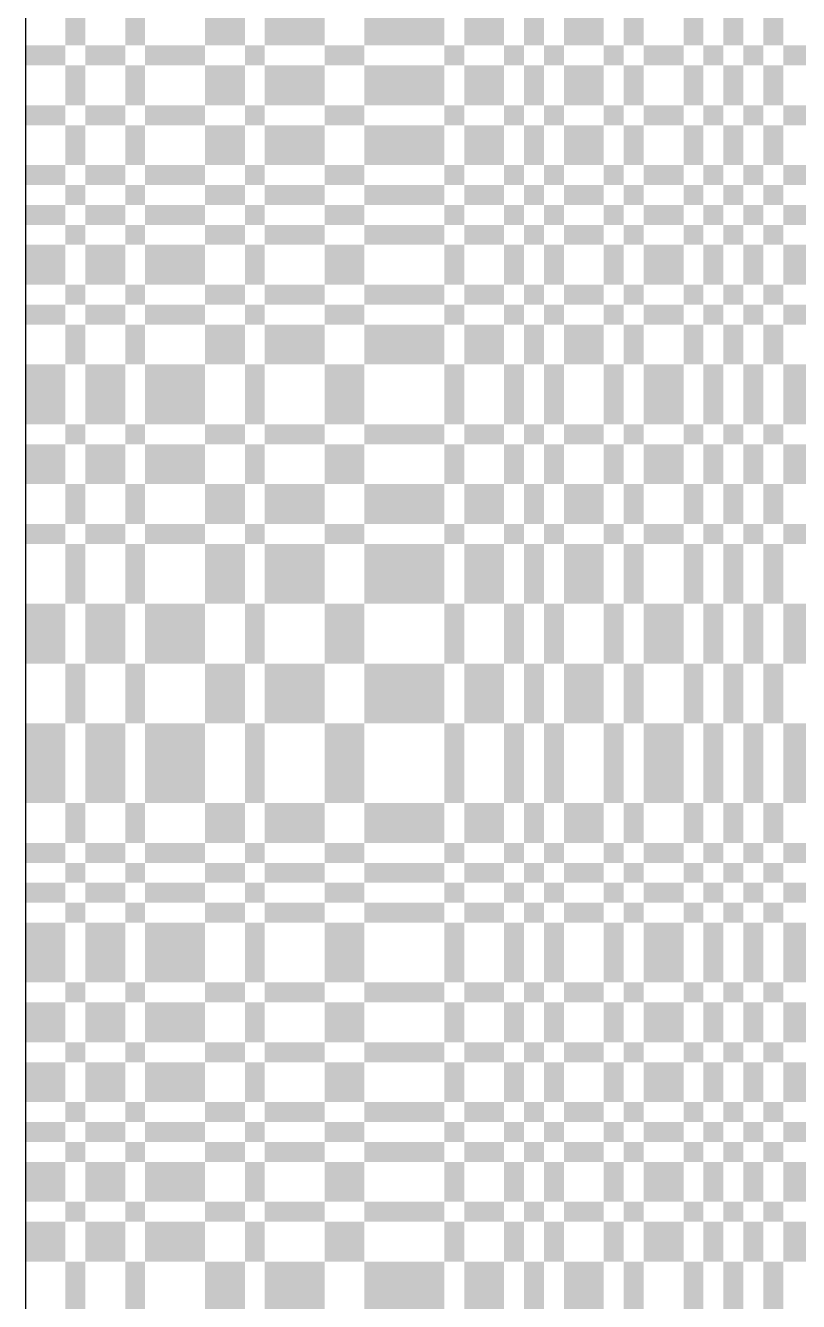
# Model space of a CAD drawing. Extents: x 0 to 200, y 0 to 200.
# Drawn here: x 20 to 35.51, y 50 to 75.6 of the extents above; entities that cross this region are included whole.
import ezdxf

# ---------------------------------------------------------------- set-up
doc = ezdxf.new("R2010")
doc.units = 0

msp = doc.modelspace()

# ---------------------------------------------------------------- linework, layer by layer
at = {"layer": 'CHROME'}
for points in [[(20.8, 75.2), (21.2, 75.2), (20.8, 76), (21.2, 76)], [(22, 75.2), (22.4, 75.2), (22, 76), (22.4, 76)], [(23.6, 75.2), (24.4, 75.2), (23.6, 76), (24.4, 76)], [(24.8, 75.2), (26, 75.2), (24.8, 76), (26, 76)], [(26.8, 75.2), (28.4, 75.2), (26.8, 76), (28.4, 76)], [(28.8, 75.2), (29.6, 75.2), (28.8, 76), (29.6, 76)], [(30, 75.2), (30.4, 75.2), (30, 76), (30.4, 76)], [(30.8, 75.2), (31.6, 75.2), (30.8, 76), (31.6, 76)], [(32, 75.2), (32.4, 75.2), (32, 76), (32.4, 76)], [(33.2, 75.2), (33.6, 75.2), (33.2, 76), (33.6, 76)], [(34, 75.2), (34.4, 75.2), (34, 76), (34.4, 76)], [(34.8, 75.2), (35.2, 75.2), (34.8, 76), (35.2, 76)], [(20, 74.8), (20.8, 74.8), (20, 75.2), (20.8, 75.2)], [(21.2, 74.8), (22, 74.8), (21.2, 75.2), (22, 75.2)], [(22.4, 74.8), (23.6, 74.8), (22.4, 75.2), (23.6, 75.2)], [(24.4, 74.8), (24.8, 74.8), (24.4, 75.2), (24.8, 75.2)], [(26, 74.8), (26.8, 74.8), (26, 75.2), (26.8, 75.2)], [(28.4, 74.8), (28.8, 74.8), (28.4, 75.2), (28.8, 75.2)], [(29.6, 74.8), (30, 74.8), (29.6, 75.2), (30, 75.2)], [(30.4, 74.8), (30.8, 74.8), (30.4, 75.2), (30.8, 75.2)], [(31.6, 74.8), (32, 74.8), (31.6, 75.2), (32, 75.2)], [(32.4, 74.8), (33.2, 74.8), (32.4, 75.2), (33.2, 75.2)], [(33.6, 74.8), (34, 74.8), (33.6, 75.2), (34, 75.2)], [(34.4, 74.8), (34.8, 74.8), (34.4, 75.2), (34.8, 75.2)], [(35.2, 74.8), (36.4, 74.8), (35.2, 75.2), (36.4, 75.2)], [(20.8, 74), (21.2, 74), (20.8, 74.8), (21.2, 74.8)], [(22, 74), (22.4, 74), (22, 74.8), (22.4, 74.8)], [(23.6, 74), (24.4, 74), (23.6, 74.8), (24.4, 74.8)], [(24.8, 74), (26, 74), (24.8, 74.8), (26, 74.8)], [(26.8, 74), (28.4, 74), (26.8, 74.8), (28.4, 74.8)], [(28.8, 74), (29.6, 74), (28.8, 74.8), (29.6, 74.8)], [(30, 74), (30.4, 74), (30, 74.8), (30.4, 74.8)], [(30.8, 74), (31.6, 74), (30.8, 74.8), (31.6, 74.8)], [(32, 74), (32.4, 74), (32, 74.8), (32.4, 74.8)], [(33.2, 74), (33.6, 74), (33.2, 74.8), (33.6, 74.8)], [(34, 74), (34.4, 74), (34, 74.8), (34.4, 74.8)], [(34.8, 74), (35.2, 74), (34.8, 74.8), (35.2, 74.8)], [(20, 73.6), (20.8, 73.6), (20, 74), (20.8, 74)], [(21.2, 73.6), (22, 73.6), (21.2, 74), (22, 74)], [(22.4, 73.6), (23.6, 73.6), (22.4, 74), (23.6, 74)], [(24.4, 73.6), (24.8, 73.6), (24.4, 74), (24.8, 74)], [(26, 73.6), (26.8, 73.6), (26, 74), (26.8, 74)], [(28.4, 73.6), (28.8, 73.6), (28.4, 74), (28.8, 74)], [(29.6, 73.6), (30, 73.6), (29.6, 74), (30, 74)], [(30.4, 73.6), (30.8, 73.6), (30.4, 74), (30.8, 74)], [(31.6, 73.6), (32, 73.6), (31.6, 74), (32, 74)], [(32.4, 73.6), (33.2, 73.6), (32.4, 74), (33.2, 74)], [(33.6, 73.6), (34, 73.6), (33.6, 74), (34, 74)], [(34.4, 73.6), (34.8, 73.6), (34.4, 74), (34.8, 74)], [(35.2, 73.6), (36.4, 73.6), (35.2, 74), (36.4, 74)], [(20.8, 72.8), (21.2, 72.8), (20.8, 73.6), (21.2, 73.6)], [(22, 72.8), (22.4, 72.8), (22, 73.6), (22.4, 73.6)], [(23.6, 72.8), (24.4, 72.8), (23.6, 73.6), (24.4, 73.6)], [(24.8, 72.8), (26, 72.8), (24.8, 73.6), (26, 73.6)], [(26.8, 72.8), (28.4, 72.8), (26.8, 73.6), (28.4, 73.6)], [(28.8, 72.8), (29.6, 72.8), (28.8, 73.6), (29.6, 73.6)], [(30, 72.8), (30.4, 72.8), (30, 73.6), (30.4, 73.6)], [(30.8, 72.8), (31.6, 72.8), (30.8, 73.6), (31.6, 73.6)], [(32, 72.8), (32.4, 72.8), (32, 73.6), (32.4, 73.6)], [(33.2, 72.8), (33.6, 72.8), (33.2, 73.6), (33.6, 73.6)], [(34, 72.8), (34.4, 72.8), (34, 73.6), (34.4, 73.6)], [(34.8, 72.8), (35.2, 72.8), (34.8, 73.6), (35.2, 73.6)], [(20, 72.4), (20.8, 72.4), (20, 72.8), (20.8, 72.8)], [(21.2, 72.4), (22, 72.4), (21.2, 72.8), (22, 72.8)], [(22.4, 72.4), (23.6, 72.4), (22.4, 72.8), (23.6, 72.8)], [(24.4, 72.4), (24.8, 72.4), (24.4, 72.8), (24.8, 72.8)], [(26, 72.4), (26.8, 72.4), (26, 72.8), (26.8, 72.8)], [(28.4, 72.4), (28.8, 72.4), (28.4, 72.8), (28.8, 72.8)], [(29.6, 72.4), (30, 72.4), (29.6, 72.8), (30, 72.8)], [(30.4, 72.4), (30.8, 72.4), (30.4, 72.8), (30.8, 72.8)], [(31.6, 72.4), (32, 72.4), (31.6, 72.8), (32, 72.8)], [(32.4, 72.4), (33.2, 72.4), (32.4, 72.8), (33.2, 72.8)], [(33.6, 72.4), (34, 72.4), (33.6, 72.8), (34, 72.8)], [(34.4, 72.4), (34.8, 72.4), (34.4, 72.8), (34.8, 72.8)], [(35.2, 72.4), (36.4, 72.4), (35.2, 72.8), (36.4, 72.8)], [(20.8, 72), (21.2, 72), (20.8, 72.4), (21.2, 72.4)], [(22, 72), (22.4, 72), (22, 72.4), (22.4, 72.4)], [(23.6, 72), (24.4, 72), (23.6, 72.4), (24.4, 72.4)], [(24.8, 72), (26, 72), (24.8, 72.4), (26, 72.4)], [(26.8, 72), (28.4, 72), (26.8, 72.4), (28.4, 72.4)], [(28.8, 72), (29.6, 72), (28.8, 72.4), (29.6, 72.4)], [(30, 72), (30.4, 72), (30, 72.4), (30.4, 72.4)], [(30.8, 72), (31.6, 72), (30.8, 72.4), (31.6, 72.4)], [(32, 72), (32.4, 72), (32, 72.4), (32.4, 72.4)], [(33.2, 72), (33.6, 72), (33.2, 72.4), (33.6, 72.4)], [(34, 72), (34.4, 72), (34, 72.4), (34.4, 72.4)], [(34.8, 72), (35.2, 72), (34.8, 72.4), (35.2, 72.4)], [(20, 71.6), (20.8, 71.6), (20, 72), (20.8, 72)], [(21.2, 71.6), (22, 71.6), (21.2, 72), (22, 72)], [(22.4, 71.6), (23.6, 71.6), (22.4, 72), (23.6, 72)], [(24.4, 71.6), (24.8, 71.6), (24.4, 72), (24.8, 72)], [(26, 71.6), (26.8, 71.6), (26, 72), (26.8, 72)], [(28.4, 71.6), (28.8, 71.6), (28.4, 72), (28.8, 72)], [(29.6, 71.6), (30, 71.6), (29.6, 72), (30, 72)], [(30.4, 71.6), (30.8, 71.6), (30.4, 72), (30.8, 72)], [(31.6, 71.6), (32, 71.6), (31.6, 72), (32, 72)], [(32.4, 71.6), (33.2, 71.6), (32.4, 72), (33.2, 72)], [(33.6, 71.6), (34, 71.6), (33.6, 72), (34, 72)], [(34.4, 71.6), (34.8, 71.6), (34.4, 72), (34.8, 72)], [(35.2, 71.6), (36.4, 71.6), (35.2, 72), (36.4, 72)], [(20.8, 71.2), (21.2, 71.2), (20.8, 71.6), (21.2, 71.6)], [(22, 71.2), (22.4, 71.2), (22, 71.6), (22.4, 71.6)], [(23.6, 71.2), (24.4, 71.2), (23.6, 71.6), (24.4, 71.6)], [(24.8, 71.2), (26, 71.2), (24.8, 71.6), (26, 71.6)], [(26.8, 71.2), (28.4, 71.2), (26.8, 71.6), (28.4, 71.6)], [(28.8, 71.2), (29.6, 71.2), (28.8, 71.6), (29.6, 71.6)], [(30, 71.2), (30.4, 71.2), (30, 71.6), (30.4, 71.6)], [(30.8, 71.2), (31.6, 71.2), (30.8, 71.6), (31.6, 71.6)], [(32, 71.2), (32.4, 71.2), (32, 71.6), (32.4, 71.6)], [(33.2, 71.2), (33.6, 71.2), (33.2, 71.6), (33.6, 71.6)], [(34, 71.2), (34.4, 71.2), (34, 71.6), (34.4, 71.6)], [(34.8, 71.2), (35.2, 71.2), (34.8, 71.6), (35.2, 71.6)], [(20, 70.4), (20.8, 70.4), (20, 71.2), (20.8, 71.2)], [(21.2, 70.4), (22, 70.4), (21.2, 71.2), (22, 71.2)], [(22.4, 70.4), (23.6, 70.4), (22.4, 71.2), (23.6, 71.2)], [(24.4, 70.4), (24.8, 70.4), (24.4, 71.2), (24.8, 71.2)], [(26, 70.4), (26.8, 70.4), (26, 71.2), (26.8, 71.2)], [(28.4, 70.4), (28.8, 70.4), (28.4, 71.2), (28.8, 71.2)], [(29.6, 70.4), (30, 70.4), (29.6, 71.2), (30, 71.2)], [(30.4, 70.4), (30.8, 70.4), (30.4, 71.2), (30.8, 71.2)], [(31.6, 70.4), (32, 70.4), (31.6, 71.2), (32, 71.2)], [(32.4, 70.4), (33.2, 70.4), (32.4, 71.2), (33.2, 71.2)], [(33.6, 70.4), (34, 70.4), (33.6, 71.2), (34, 71.2)], [(34.4, 70.4), (34.8, 70.4), (34.4, 71.2), (34.8, 71.2)], [(35.2, 70.4), (36.4, 70.4), (35.2, 71.2), (36.4, 71.2)], [(20.8, 70), (21.2, 70), (20.8, 70.4), (21.2, 70.4)], [(22, 70), (22.4, 70), (22, 70.4), (22.4, 70.4)], [(23.6, 70), (24.4, 70), (23.6, 70.4), (24.4, 70.4)], [(24.8, 70), (26, 70), (24.8, 70.4), (26, 70.4)], [(26.8, 70), (28.4, 70), (26.8, 70.4), (28.4, 70.4)], [(28.8, 70), (29.6, 70), (28.8, 70.4), (29.6, 70.4)], [(30, 70), (30.4, 70), (30, 70.4), (30.4, 70.4)], [(30.8, 70), (31.6, 70), (30.8, 70.4), (31.6, 70.4)], [(32, 70), (32.4, 70), (32, 70.4), (32.4, 70.4)], [(33.2, 70), (33.6, 70), (33.2, 70.4), (33.6, 70.4)], [(34, 70), (34.4, 70), (34, 70.4), (34.4, 70.4)], [(34.8, 70), (35.2, 70), (34.8, 70.4), (35.2, 70.4)], [(20, 69.6), (20.8, 69.6), (20, 70), (20.8, 70)], [(21.2, 69.6), (22, 69.6), (21.2, 70), (22, 70)], [(22.4, 69.6), (23.6, 69.6), (22.4, 70), (23.6, 70)], [(24.4, 69.6), (24.8, 69.6), (24.4, 70), (24.8, 70)], [(26, 69.6), (26.8, 69.6), (26, 70), (26.8, 70)], [(28.4, 69.6), (28.8, 69.6), (28.4, 70), (28.8, 70)], [(29.6, 69.6), (30, 69.6), (29.6, 70), (30, 70)], [(30.4, 69.6), (30.8, 69.6), (30.4, 70), (30.8, 70)], [(31.6, 69.6), (32, 69.6), (31.6, 70), (32, 70)], [(32.4, 69.6), (33.2, 69.6), (32.4, 70), (33.2, 70)], [(33.6, 69.6), (34, 69.6), (33.6, 70), (34, 70)], [(34.4, 69.6), (34.8, 69.6), (34.4, 70), (34.8, 70)], [(35.2, 69.6), (36.4, 69.6), (35.2, 70), (36.4, 70)], [(20.8, 68.8), (21.2, 68.8), (20.8, 69.6), (21.2, 69.6)], [(22, 68.8), (22.4, 68.8), (22, 69.6), (22.4, 69.6)], [(23.6, 68.8), (24.4, 68.8), (23.6, 69.6), (24.4, 69.6)], [(24.8, 68.8), (26, 68.8), (24.8, 69.6), (26, 69.6)], [(26.8, 68.8), (28.4, 68.8), (26.8, 69.6), (28.4, 69.6)], [(28.8, 68.8), (29.6, 68.8), (28.8, 69.6), (29.6, 69.6)], [(30, 68.8), (30.4, 68.8), (30, 69.6), (30.4, 69.6)], [(30.8, 68.8), (31.6, 68.8), (30.8, 69.6), (31.6, 69.6)], [(32, 68.8), (32.4, 68.8), (32, 69.6), (32.4, 69.6)], [(33.2, 68.8), (33.6, 68.8), (33.2, 69.6), (33.6, 69.6)], [(34, 68.8), (34.4, 68.8), (34, 69.6), (34.4, 69.6)], [(34.8, 68.8), (35.2, 68.8), (34.8, 69.6), (35.2, 69.6)], [(20, 67.6), (20.8, 67.6), (20, 68.8), (20.8, 68.8)], [(21.2, 67.6), (22, 67.6), (21.2, 68.8), (22, 68.8)], [(22.4, 67.6), (23.6, 67.6), (22.4, 68.8), (23.6, 68.8)], [(24.4, 67.6), (24.8, 67.6), (24.4, 68.8), (24.8, 68.8)], [(26, 67.6), (26.8, 67.6), (26, 68.8), (26.8, 68.8)], [(28.4, 67.6), (28.8, 67.6), (28.4, 68.8), (28.8, 68.8)], [(29.6, 67.6), (30, 67.6), (29.6, 68.8), (30, 68.8)], [(30.4, 67.6), (30.8, 67.6), (30.4, 68.8), (30.8, 68.8)], [(31.6, 67.6), (32, 67.6), (31.6, 68.8), (32, 68.8)], [(32.4, 67.6), (33.2, 67.6), (32.4, 68.8), (33.2, 68.8)], [(33.6, 67.6), (34, 67.6), (33.6, 68.8), (34, 68.8)], [(34.4, 67.6), (34.8, 67.6), (34.4, 68.8), (34.8, 68.8)], [(35.2, 67.6), (36.4, 67.6), (35.2, 68.8), (36.4, 68.8)], [(20.8, 67.2), (21.2, 67.2), (20.8, 67.6), (21.2, 67.6)], [(22, 67.2), (22.4, 67.2), (22, 67.6), (22.4, 67.6)], [(23.6, 67.2), (24.4, 67.2), (23.6, 67.6), (24.4, 67.6)], [(24.8, 67.2), (26, 67.2), (24.8, 67.6), (26, 67.6)], [(26.8, 67.2), (28.4, 67.2), (26.8, 67.6), (28.4, 67.6)], [(28.8, 67.2), (29.6, 67.2), (28.8, 67.6), (29.6, 67.6)], [(30, 67.2), (30.4, 67.2), (30, 67.6), (30.4, 67.6)], [(30.8, 67.2), (31.6, 67.2), (30.8, 67.6), (31.6, 67.6)], [(32, 67.2), (32.4, 67.2), (32, 67.6), (32.4, 67.6)], [(33.2, 67.2), (33.6, 67.2), (33.2, 67.6), (33.6, 67.6)], [(34, 67.2), (34.4, 67.2), (34, 67.6), (34.4, 67.6)], [(34.8, 67.2), (35.2, 67.2), (34.8, 67.6), (35.2, 67.6)], [(20, 66.4), (20.8, 66.4), (20, 67.2), (20.8, 67.2)], [(21.2, 66.4), (22, 66.4), (21.2, 67.2), (22, 67.2)], [(22.4, 66.4), (23.6, 66.4), (22.4, 67.2), (23.6, 67.2)], [(24.4, 66.4), (24.8, 66.4), (24.4, 67.2), (24.8, 67.2)], [(26, 66.4), (26.8, 66.4), (26, 67.2), (26.8, 67.2)], [(28.4, 66.4), (28.8, 66.4), (28.4, 67.2), (28.8, 67.2)], [(29.6, 66.4), (30, 66.4), (29.6, 67.2), (30, 67.2)], [(30.4, 66.4), (30.8, 66.4), (30.4, 67.2), (30.8, 67.2)], [(31.6, 66.4), (32, 66.4), (31.6, 67.2), (32, 67.2)], [(32.4, 66.4), (33.2, 66.4), (32.4, 67.2), (33.2, 67.2)], [(33.6, 66.4), (34, 66.4), (33.6, 67.2), (34, 67.2)], [(34.4, 66.4), (34.8, 66.4), (34.4, 67.2), (34.8, 67.2)], [(35.2, 66.4), (36.4, 66.4), (35.2, 67.2), (36.4, 67.2)], [(20.8, 65.6), (21.2, 65.6), (20.8, 66.4), (21.2, 66.4)], [(22, 65.6), (22.4, 65.6), (22, 66.4), (22.4, 66.4)], [(23.6, 65.6), (24.4, 65.6), (23.6, 66.4), (24.4, 66.4)], [(24.8, 65.6), (26, 65.6), (24.8, 66.4), (26, 66.4)], [(26.8, 65.6), (28.4, 65.6), (26.8, 66.4), (28.4, 66.4)], [(28.8, 65.6), (29.6, 65.6), (28.8, 66.4), (29.6, 66.4)], [(30, 65.6), (30.4, 65.6), (30, 66.4), (30.4, 66.4)], [(30.8, 65.6), (31.6, 65.6), (30.8, 66.4), (31.6, 66.4)], [(32, 65.6), (32.4, 65.6), (32, 66.4), (32.4, 66.4)], [(33.2, 65.6), (33.6, 65.6), (33.2, 66.4), (33.6, 66.4)], [(34, 65.6), (34.4, 65.6), (34, 66.4), (34.4, 66.4)], [(34.8, 65.6), (35.2, 65.6), (34.8, 66.4), (35.2, 66.4)], [(20, 65.2), (20.8, 65.2), (20, 65.6), (20.8, 65.6)], [(21.2, 65.2), (22, 65.2), (21.2, 65.6), (22, 65.6)], [(22.4, 65.2), (23.6, 65.2), (22.4, 65.6), (23.6, 65.6)], [(24.4, 65.2), (24.8, 65.2), (24.4, 65.6), (24.8, 65.6)], [(26, 65.2), (26.8, 65.2), (26, 65.6), (26.8, 65.6)], [(28.4, 65.2), (28.8, 65.2), (28.4, 65.6), (28.8, 65.6)], [(29.6, 65.2), (30, 65.2), (29.6, 65.6), (30, 65.6)], [(30.4, 65.2), (30.8, 65.2), (30.4, 65.6), (30.8, 65.6)], [(31.6, 65.2), (32, 65.2), (31.6, 65.6), (32, 65.6)], [(32.4, 65.2), (33.2, 65.2), (32.4, 65.6), (33.2, 65.6)], [(33.6, 65.2), (34, 65.2), (33.6, 65.6), (34, 65.6)], [(34.4, 65.2), (34.8, 65.2), (34.4, 65.6), (34.8, 65.6)], [(35.2, 65.2), (36.4, 65.2), (35.2, 65.6), (36.4, 65.6)], [(20.8, 64), (21.2, 64), (20.8, 65.2), (21.2, 65.2)], [(22, 64), (22.4, 64), (22, 65.2), (22.4, 65.2)], [(23.6, 64), (24.4, 64), (23.6, 65.2), (24.4, 65.2)], [(24.8, 64), (26, 64), (24.8, 65.2), (26, 65.2)], [(26.8, 64), (28.4, 64), (26.8, 65.2), (28.4, 65.2)], [(28.8, 64), (29.6, 64), (28.8, 65.2), (29.6, 65.2)], [(30, 64), (30.4, 64), (30, 65.2), (30.4, 65.2)], [(30.8, 64), (31.6, 64), (30.8, 65.2), (31.6, 65.2)], [(32, 64), (32.4, 64), (32, 65.2), (32.4, 65.2)], [(33.2, 64), (33.6, 64), (33.2, 65.2), (33.6, 65.2)], [(34, 64), (34.4, 64), (34, 65.2), (34.4, 65.2)], [(34.8, 64), (35.2, 64), (34.8, 65.2), (35.2, 65.2)], [(20, 62.8), (20.8, 62.8), (20, 64), (20.8, 64)], [(21.2, 62.8), (22, 62.8), (21.2, 64), (22, 64)], [(22.4, 62.8), (23.6, 62.8), (22.4, 64), (23.6, 64)], [(24.4, 62.8), (24.8, 62.8), (24.4, 64), (24.8, 64)], [(26, 62.8), (26.8, 62.8), (26, 64), (26.8, 64)], [(28.4, 62.8), (28.8, 62.8), (28.4, 64), (28.8, 64)], [(29.6, 62.8), (30, 62.8), (29.6, 64), (30, 64)], [(30.4, 62.8), (30.8, 62.8), (30.4, 64), (30.8, 64)], [(31.6, 62.8), (32, 62.8), (31.6, 64), (32, 64)], [(32.4, 62.8), (33.2, 62.8), (32.4, 64), (33.2, 64)], [(33.6, 62.8), (34, 62.8), (33.6, 64), (34, 64)], [(34.4, 62.8), (34.8, 62.8), (34.4, 64), (34.8, 64)], [(35.2, 62.8), (36.4, 62.8), (35.2, 64), (36.4, 64)], [(20.8, 61.6), (21.2, 61.6), (20.8, 62.8), (21.2, 62.8)], [(22, 61.6), (22.4, 61.6), (22, 62.8), (22.4, 62.8)], [(23.6, 61.6), (24.4, 61.6), (23.6, 62.8), (24.4, 62.8)], [(24.8, 61.6), (26, 61.6), (24.8, 62.8), (26, 62.8)], [(26.8, 61.6), (28.4, 61.6), (26.8, 62.8), (28.4, 62.8)], [(28.8, 61.6), (29.6, 61.6), (28.8, 62.8), (29.6, 62.8)], [(30, 61.6), (30.4, 61.6), (30, 62.8), (30.4, 62.8)], [(30.8, 61.6), (31.6, 61.6), (30.8, 62.8), (31.6, 62.8)], [(32, 61.6), (32.4, 61.6), (32, 62.8), (32.4, 62.8)], [(33.2, 61.6), (33.6, 61.6), (33.2, 62.8), (33.6, 62.8)], [(34, 61.6), (34.4, 61.6), (34, 62.8), (34.4, 62.8)], [(34.8, 61.6), (35.2, 61.6), (34.8, 62.8), (35.2, 62.8)], [(20, 60), (20.8, 60), (20, 61.6), (20.8, 61.6)], [(21.2, 60), (22, 60), (21.2, 61.6), (22, 61.6)], [(22.4, 60), (23.6, 60), (22.4, 61.6), (23.6, 61.6)], [(24.4, 60), (24.8, 60), (24.4, 61.6), (24.8, 61.6)], [(26, 60), (26.8, 60), (26, 61.6), (26.8, 61.6)], [(28.4, 60), (28.8, 60), (28.4, 61.6), (28.8, 61.6)], [(29.6, 60), (30, 60), (29.6, 61.6), (30, 61.6)], [(30.4, 60), (30.8, 60), (30.4, 61.6), (30.8, 61.6)], [(31.6, 60), (32, 60), (31.6, 61.6), (32, 61.6)], [(32.4, 60), (33.2, 60), (32.4, 61.6), (33.2, 61.6)], [(33.6, 60), (34, 60), (33.6, 61.6), (34, 61.6)], [(34.4, 60), (34.8, 60), (34.4, 61.6), (34.8, 61.6)], [(35.2, 60), (36.4, 60), (35.2, 61.6), (36.4, 61.6)], [(20.8, 59.2), (21.2, 59.2), (20.8, 60), (21.2, 60)], [(22, 59.2), (22.4, 59.2), (22, 60), (22.4, 60)], [(23.6, 59.2), (24.4, 59.2), (23.6, 60), (24.4, 60)], [(24.8, 59.2), (26, 59.2), (24.8, 60), (26, 60)], [(26.8, 59.2), (28.4, 59.2), (26.8, 60), (28.4, 60)], [(28.8, 59.2), (29.6, 59.2), (28.8, 60), (29.6, 60)], [(30, 59.2), (30.4, 59.2), (30, 60), (30.4, 60)], [(30.8, 59.2), (31.6, 59.2), (30.8, 60), (31.6, 60)], [(32, 59.2), (32.4, 59.2), (32, 60), (32.4, 60)], [(33.2, 59.2), (33.6, 59.2), (33.2, 60), (33.6, 60)], [(34, 59.2), (34.4, 59.2), (34, 60), (34.4, 60)], [(34.8, 59.2), (35.2, 59.2), (34.8, 60), (35.2, 60)], [(20, 58.8), (20.8, 58.8), (20, 59.2), (20.8, 59.2)], [(21.2, 58.8), (22, 58.8), (21.2, 59.2), (22, 59.2)], [(22.4, 58.8), (23.6, 58.8), (22.4, 59.2), (23.6, 59.2)], [(24.4, 58.8), (24.8, 58.8), (24.4, 59.2), (24.8, 59.2)], [(26, 58.8), (26.8, 58.8), (26, 59.2), (26.8, 59.2)], [(28.4, 58.8), (28.8, 58.8), (28.4, 59.2), (28.8, 59.2)], [(29.6, 58.8), (30, 58.8), (29.6, 59.2), (30, 59.2)], [(30.4, 58.8), (30.8, 58.8), (30.4, 59.2), (30.8, 59.2)], [(31.6, 58.8), (32, 58.8), (31.6, 59.2), (32, 59.2)], [(32.4, 58.8), (33.2, 58.8), (32.4, 59.2), (33.2, 59.2)], [(33.6, 58.8), (34, 58.8), (33.6, 59.2), (34, 59.2)], [(34.4, 58.8), (34.8, 58.8), (34.4, 59.2), (34.8, 59.2)], [(35.2, 58.8), (36.4, 58.8), (35.2, 59.2), (36.4, 59.2)], [(20.8, 58.4), (21.2, 58.4), (20.8, 58.8), (21.2, 58.8)], [(22, 58.4), (22.4, 58.4), (22, 58.8), (22.4, 58.8)], [(23.6, 58.4), (24.4, 58.4), (23.6, 58.8), (24.4, 58.8)], [(24.8, 58.4), (26, 58.4), (24.8, 58.8), (26, 58.8)], [(26.8, 58.4), (28.4, 58.4), (26.8, 58.8), (28.4, 58.8)], [(28.8, 58.4), (29.6, 58.4), (28.8, 58.8), (29.6, 58.8)], [(30, 58.4), (30.4, 58.4), (30, 58.8), (30.4, 58.8)], [(30.8, 58.4), (31.6, 58.4), (30.8, 58.8), (31.6, 58.8)], [(32, 58.4), (32.4, 58.4), (32, 58.8), (32.4, 58.8)], [(33.2, 58.4), (33.6, 58.4), (33.2, 58.8), (33.6, 58.8)], [(34, 58.4), (34.4, 58.4), (34, 58.8), (34.4, 58.8)], [(34.8, 58.4), (35.2, 58.4), (34.8, 58.8), (35.2, 58.8)], [(20, 58), (20.8, 58), (20, 58.4), (20.8, 58.4)], [(21.2, 58), (22, 58), (21.2, 58.4), (22, 58.4)], [(22.4, 58), (23.6, 58), (22.4, 58.4), (23.6, 58.4)], [(24.4, 58), (24.8, 58), (24.4, 58.4), (24.8, 58.4)], [(26, 58), (26.8, 58), (26, 58.4), (26.8, 58.4)], [(28.4, 58), (28.8, 58), (28.4, 58.4), (28.8, 58.4)], [(29.6, 58), (30, 58), (29.6, 58.4), (30, 58.4)], [(30.4, 58), (30.8, 58), (30.4, 58.4), (30.8, 58.4)], [(31.6, 58), (32, 58), (31.6, 58.4), (32, 58.4)], [(32.4, 58), (33.2, 58), (32.4, 58.4), (33.2, 58.4)], [(33.6, 58), (34, 58), (33.6, 58.4), (34, 58.4)], [(34.4, 58), (34.8, 58), (34.4, 58.4), (34.8, 58.4)], [(35.2, 58), (36.4, 58), (35.2, 58.4), (36.4, 58.4)], [(20.8, 57.6), (21.2, 57.6), (20.8, 58), (21.2, 58)], [(22, 57.6), (22.4, 57.6), (22, 58), (22.4, 58)], [(23.6, 57.6), (24.4, 57.6), (23.6, 58), (24.4, 58)], [(24.8, 57.6), (26, 57.6), (24.8, 58), (26, 58)], [(26.8, 57.6), (28.4, 57.6), (26.8, 58), (28.4, 58)], [(28.8, 57.6), (29.6, 57.6), (28.8, 58), (29.6, 58)], [(30, 57.6), (30.4, 57.6), (30, 58), (30.4, 58)], [(30.8, 57.6), (31.6, 57.6), (30.8, 58), (31.6, 58)], [(32, 57.6), (32.4, 57.6), (32, 58), (32.4, 58)], [(33.2, 57.6), (33.6, 57.6), (33.2, 58), (33.6, 58)], [(34, 57.6), (34.4, 57.6), (34, 58), (34.4, 58)], [(34.8, 57.6), (35.2, 57.6), (34.8, 58), (35.2, 58)], [(20, 56.4), (20.8, 56.4), (20, 57.6), (20.8, 57.6)], [(21.2, 56.4), (22, 56.4), (21.2, 57.6), (22, 57.6)], [(22.4, 56.4), (23.6, 56.4), (22.4, 57.6), (23.6, 57.6)], [(24.4, 56.4), (24.8, 56.4), (24.4, 57.6), (24.8, 57.6)], [(26, 56.4), (26.8, 56.4), (26, 57.6), (26.8, 57.6)], [(28.4, 56.4), (28.8, 56.4), (28.4, 57.6), (28.8, 57.6)], [(29.6, 56.4), (30, 56.4), (29.6, 57.6), (30, 57.6)], [(30.4, 56.4), (30.8, 56.4), (30.4, 57.6), (30.8, 57.6)], [(31.6, 56.4), (32, 56.4), (31.6, 57.6), (32, 57.6)], [(32.4, 56.4), (33.2, 56.4), (32.4, 57.6), (33.2, 57.6)], [(33.6, 56.4), (34, 56.4), (33.6, 57.6), (34, 57.6)], [(34.4, 56.4), (34.8, 56.4), (34.4, 57.6), (34.8, 57.6)], [(35.2, 56.4), (36.4, 56.4), (35.2, 57.6), (36.4, 57.6)], [(20.8, 56), (21.2, 56), (20.8, 56.4), (21.2, 56.4)], [(22, 56), (22.4, 56), (22, 56.4), (22.4, 56.4)], [(23.6, 56), (24.4, 56), (23.6, 56.4), (24.4, 56.4)], [(24.8, 56), (26, 56), (24.8, 56.4), (26, 56.4)], [(26.8, 56), (28.4, 56), (26.8, 56.4), (28.4, 56.4)], [(28.8, 56), (29.6, 56), (28.8, 56.4), (29.6, 56.4)], [(30, 56), (30.4, 56), (30, 56.4), (30.4, 56.4)], [(30.8, 56), (31.6, 56), (30.8, 56.4), (31.6, 56.4)], [(32, 56), (32.4, 56), (32, 56.4), (32.4, 56.4)], [(33.2, 56), (33.6, 56), (33.2, 56.4), (33.6, 56.4)], [(34, 56), (34.4, 56), (34, 56.4), (34.4, 56.4)], [(34.8, 56), (35.2, 56), (34.8, 56.4), (35.2, 56.4)], [(20, 55.2), (20.8, 55.2), (20, 56), (20.8, 56)], [(21.2, 55.2), (22, 55.2), (21.2, 56), (22, 56)], [(22.4, 55.2), (23.6, 55.2), (22.4, 56), (23.6, 56)], [(24.4, 55.2), (24.8, 55.2), (24.4, 56), (24.8, 56)], [(26, 55.2), (26.8, 55.2), (26, 56), (26.8, 56)], [(28.4, 55.2), (28.8, 55.2), (28.4, 56), (28.8, 56)], [(29.6, 55.2), (30, 55.2), (29.6, 56), (30, 56)], [(30.4, 55.2), (30.8, 55.2), (30.4, 56), (30.8, 56)], [(31.6, 55.2), (32, 55.2), (31.6, 56), (32, 56)], [(32.4, 55.2), (33.2, 55.2), (32.4, 56), (33.2, 56)], [(33.6, 55.2), (34, 55.2), (33.6, 56), (34, 56)], [(34.4, 55.2), (34.8, 55.2), (34.4, 56), (34.8, 56)], [(35.2, 55.2), (36.4, 55.2), (35.2, 56), (36.4, 56)], [(20.8, 54.8), (21.2, 54.8), (20.8, 55.2), (21.2, 55.2)], [(22, 54.8), (22.4, 54.8), (22, 55.2), (22.4, 55.2)], [(23.6, 54.8), (24.4, 54.8), (23.6, 55.2), (24.4, 55.2)], [(24.8, 54.8), (26, 54.8), (24.8, 55.2), (26, 55.2)], [(26.8, 54.8), (28.4, 54.8), (26.8, 55.2), (28.4, 55.2)], [(28.8, 54.8), (29.6, 54.8), (28.8, 55.2), (29.6, 55.2)], [(30, 54.8), (30.4, 54.8), (30, 55.2), (30.4, 55.2)], [(30.8, 54.8), (31.6, 54.8), (30.8, 55.2), (31.6, 55.2)], [(32, 54.8), (32.4, 54.8), (32, 55.2), (32.4, 55.2)], [(33.2, 54.8), (33.6, 54.8), (33.2, 55.2), (33.6, 55.2)], [(34, 54.8), (34.4, 54.8), (34, 55.2), (34.4, 55.2)], [(34.8, 54.8), (35.2, 54.8), (34.8, 55.2), (35.2, 55.2)], [(20, 54), (20.8, 54), (20, 54.8), (20.8, 54.8)], [(21.2, 54), (22, 54), (21.2, 54.8), (22, 54.8)], [(22.4, 54), (23.6, 54), (22.4, 54.8), (23.6, 54.8)], [(24.4, 54), (24.8, 54), (24.4, 54.8), (24.8, 54.8)], [(26, 54), (26.8, 54), (26, 54.8), (26.8, 54.8)], [(28.4, 54), (28.8, 54), (28.4, 54.8), (28.8, 54.8)], [(29.6, 54), (30, 54), (29.6, 54.8), (30, 54.8)], [(30.4, 54), (30.8, 54), (30.4, 54.8), (30.8, 54.8)], [(31.6, 54), (32, 54), (31.6, 54.8), (32, 54.8)], [(32.4, 54), (33.2, 54), (32.4, 54.8), (33.2, 54.8)], [(33.6, 54), (34, 54), (33.6, 54.8), (34, 54.8)], [(34.4, 54), (34.8, 54), (34.4, 54.8), (34.8, 54.8)], [(35.2, 54), (36.4, 54), (35.2, 54.8), (36.4, 54.8)], [(20.8, 53.6), (21.2, 53.6), (20.8, 54), (21.2, 54)], [(22, 53.6), (22.4, 53.6), (22, 54), (22.4, 54)], [(23.6, 53.6), (24.4, 53.6), (23.6, 54), (24.4, 54)], [(24.8, 53.6), (26, 53.6), (24.8, 54), (26, 54)], [(26.8, 53.6), (28.4, 53.6), (26.8, 54), (28.4, 54)], [(28.8, 53.6), (29.6, 53.6), (28.8, 54), (29.6, 54)], [(30, 53.6), (30.4, 53.6), (30, 54), (30.4, 54)], [(30.8, 53.6), (31.6, 53.6), (30.8, 54), (31.6, 54)], [(32, 53.6), (32.4, 53.6), (32, 54), (32.4, 54)], [(33.2, 53.6), (33.6, 53.6), (33.2, 54), (33.6, 54)], [(34, 53.6), (34.4, 53.6), (34, 54), (34.4, 54)], [(34.8, 53.6), (35.2, 53.6), (34.8, 54), (35.2, 54)], [(20, 53.2), (20.8, 53.2), (20, 53.6), (20.8, 53.6)], [(21.2, 53.2), (22, 53.2), (21.2, 53.6), (22, 53.6)], [(22.4, 53.2), (23.6, 53.2), (22.4, 53.6), (23.6, 53.6)], [(24.4, 53.2), (24.8, 53.2), (24.4, 53.6), (24.8, 53.6)], [(26, 53.2), (26.8, 53.2), (26, 53.6), (26.8, 53.6)], [(28.4, 53.2), (28.8, 53.2), (28.4, 53.6), (28.8, 53.6)], [(29.6, 53.2), (30, 53.2), (29.6, 53.6), (30, 53.6)], [(30.4, 53.2), (30.8, 53.2), (30.4, 53.6), (30.8, 53.6)], [(31.6, 53.2), (32, 53.2), (31.6, 53.6), (32, 53.6)], [(32.4, 53.2), (33.2, 53.2), (32.4, 53.6), (33.2, 53.6)], [(33.6, 53.2), (34, 53.2), (33.6, 53.6), (34, 53.6)], [(34.4, 53.2), (34.8, 53.2), (34.4, 53.6), (34.8, 53.6)], [(35.2, 53.2), (36.4, 53.2), (35.2, 53.6), (36.4, 53.6)], [(20.8, 52.8), (21.2, 52.8), (20.8, 53.2), (21.2, 53.2)], [(22, 52.8), (22.4, 52.8), (22, 53.2), (22.4, 53.2)], [(23.6, 52.8), (24.4, 52.8), (23.6, 53.2), (24.4, 53.2)], [(24.8, 52.8), (26, 52.8), (24.8, 53.2), (26, 53.2)], [(26.8, 52.8), (28.4, 52.8), (26.8, 53.2), (28.4, 53.2)], [(28.8, 52.8), (29.6, 52.8), (28.8, 53.2), (29.6, 53.2)], [(30, 52.8), (30.4, 52.8), (30, 53.2), (30.4, 53.2)], [(30.8, 52.8), (31.6, 52.8), (30.8, 53.2), (31.6, 53.2)], [(32, 52.8), (32.4, 52.8), (32, 53.2), (32.4, 53.2)], [(33.2, 52.8), (33.6, 52.8), (33.2, 53.2), (33.6, 53.2)], [(34, 52.8), (34.4, 52.8), (34, 53.2), (34.4, 53.2)], [(34.8, 52.8), (35.2, 52.8), (34.8, 53.2), (35.2, 53.2)], [(20, 52), (20.8, 52), (20, 52.8), (20.8, 52.8)], [(21.2, 52), (22, 52), (21.2, 52.8), (22, 52.8)], [(22.4, 52), (23.6, 52), (22.4, 52.8), (23.6, 52.8)], [(24.4, 52), (24.8, 52), (24.4, 52.8), (24.8, 52.8)], [(26, 52), (26.8, 52), (26, 52.8), (26.8, 52.8)], [(28.4, 52), (28.8, 52), (28.4, 52.8), (28.8, 52.8)], [(29.6, 52), (30, 52), (29.6, 52.8), (30, 52.8)], [(30.4, 52), (30.8, 52), (30.4, 52.8), (30.8, 52.8)], [(31.6, 52), (32, 52), (31.6, 52.8), (32, 52.8)], [(32.4, 52), (33.2, 52), (32.4, 52.8), (33.2, 52.8)], [(33.6, 52), (34, 52), (33.6, 52.8), (34, 52.8)], [(34.4, 52), (34.8, 52), (34.4, 52.8), (34.8, 52.8)], [(35.2, 52), (36.4, 52), (35.2, 52.8), (36.4, 52.8)], [(20.8, 51.6), (21.2, 51.6), (20.8, 52), (21.2, 52)], [(22, 51.6), (22.4, 51.6), (22, 52), (22.4, 52)], [(23.6, 51.6), (24.4, 51.6), (23.6, 52), (24.4, 52)], [(24.8, 51.6), (26, 51.6), (24.8, 52), (26, 52)], [(26.8, 51.6), (28.4, 51.6), (26.8, 52), (28.4, 52)], [(28.8, 51.6), (29.6, 51.6), (28.8, 52), (29.6, 52)], [(30, 51.6), (30.4, 51.6), (30, 52), (30.4, 52)], [(30.8, 51.6), (31.6, 51.6), (30.8, 52), (31.6, 52)], [(32, 51.6), (32.4, 51.6), (32, 52), (32.4, 52)], [(33.2, 51.6), (33.6, 51.6), (33.2, 52), (33.6, 52)], [(34, 51.6), (34.4, 51.6), (34, 52), (34.4, 52)], [(34.8, 51.6), (35.2, 51.6), (34.8, 52), (35.2, 52)], [(20, 50.8), (20.8, 50.8), (20, 51.6), (20.8, 51.6)], [(21.2, 50.8), (22, 50.8), (21.2, 51.6), (22, 51.6)], [(22.4, 50.8), (23.6, 50.8), (22.4, 51.6), (23.6, 51.6)], [(24.4, 50.8), (24.8, 50.8), (24.4, 51.6), (24.8, 51.6)], [(26, 50.8), (26.8, 50.8), (26, 51.6), (26.8, 51.6)], [(28.4, 50.8), (28.8, 50.8), (28.4, 51.6), (28.8, 51.6)], [(29.6, 50.8), (30, 50.8), (29.6, 51.6), (30, 51.6)], [(30.4, 50.8), (30.8, 50.8), (30.4, 51.6), (30.8, 51.6)], [(31.6, 50.8), (32, 50.8), (31.6, 51.6), (32, 51.6)], [(32.4, 50.8), (33.2, 50.8), (32.4, 51.6), (33.2, 51.6)], [(33.6, 50.8), (34, 50.8), (33.6, 51.6), (34, 51.6)], [(34.4, 50.8), (34.8, 50.8), (34.4, 51.6), (34.8, 51.6)], [(35.2, 50.8), (36.4, 50.8), (35.2, 51.6), (36.4, 51.6)], [(20.8, 49.2), (21.2, 49.2), (20.8, 50.8), (21.2, 50.8)], [(22, 49.2), (22.4, 49.2), (22, 50.8), (22.4, 50.8)], [(23.6, 49.2), (24.4, 49.2), (23.6, 50.8), (24.4, 50.8)], [(24.8, 49.2), (26, 49.2), (24.8, 50.8), (26, 50.8)], [(26.8, 49.2), (28.4, 49.2), (26.8, 50.8), (28.4, 50.8)], [(28.8, 49.2), (29.6, 49.2), (28.8, 50.8), (29.6, 50.8)], [(30, 49.2), (30.4, 49.2), (30, 50.8), (30.4, 50.8)], [(30.8, 49.2), (31.6, 49.2), (30.8, 50.8), (31.6, 50.8)], [(32, 49.2), (32.4, 49.2), (32, 50.8), (32.4, 50.8)], [(33.2, 49.2), (33.6, 49.2), (33.2, 50.8), (33.6, 50.8)], [(34, 49.2), (34.4, 49.2), (34, 50.8), (34.4, 50.8)], [(34.8, 49.2), (35.2, 49.2), (34.8, 50.8), (35.2, 50.8)]]:
    msp.add_solid(points, dxfattribs=at)
at = {"layer": 'OUTLINE'}
msp.add_line((20, 180), (20, 20), dxfattribs=at)

doc.saveas('drawing.dxf')
